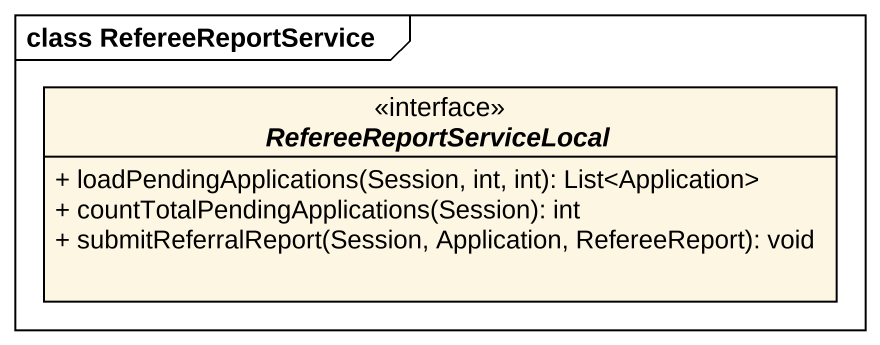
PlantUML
@startuml
mainframe class RefereeReportService
hide circle
hide empty members
skinparam classAttributeIconSize 0
interface RefereeReportServiceLocal <<interface>> {
  + loadPendingApplications(Session, int, int): List<Application>
  + countTotalPendingApplications(Session): int
  + submitReferralReport(Session, Application, RefereeReport): void
}
@enduml
